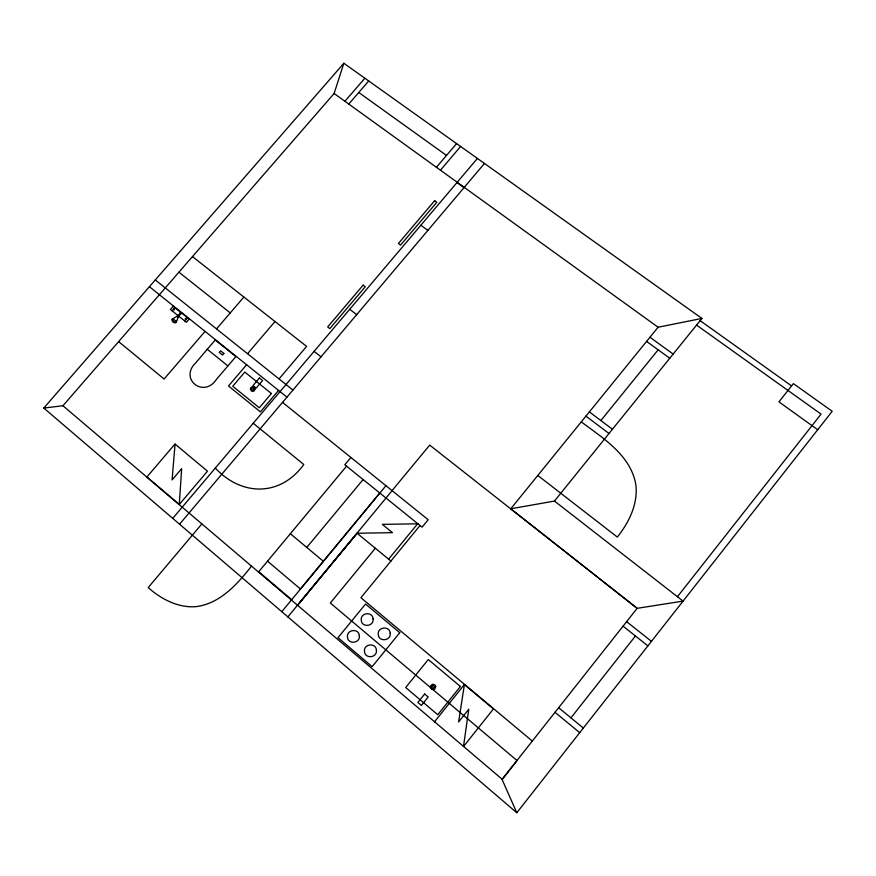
<?xml version="1.0" encoding="UTF-8"?>
<svg xmlns="http://www.w3.org/2000/svg" width="876" height="876" viewBox="0 0 876 876"><rect width="100%" height="100%" fill="white"/><g stroke="black" fill="none" stroke-linecap="round" stroke-linejoin="round"><path stroke-width="1.31" d="M179.262 504.51L181.661 468.638L172.09 479.906L175.069 444.077L207.481 471.189L179.262 504.51L146.905 476.982L175.014 444.033M464.411 684.616L458.597 721.977L468.769 709.242L463.492 746.549L493.462 708.914L464.368 684.583L434.485 721.868M817.713 429.733L778.939 401.865L793.393 383.622L832.2 411.282L516.796 812.753L43.8 408.052L62.952 405.752L334.117 93.48L343.852 63.247L701.928 318.437L554.453 501.061L510.741 508.803L637.159 608.327L683.072 601.1L554.453 501.061M570.955 717.86L635.45 635.998M677.444 596.72L821.075 414.118L696.551 325.084M600.881 420.557L658.15 349.809M510.741 508.803L658.095 327.23L701.928 318.437M388.615 559.162L417.721 523.673M419.998 525.512L360.912 597.728L532.312 741.063M375.333 548.245L330.307 603.006L517.07 760.576L502.255 779.344L62.952 405.752M300.446 589L379.79 493.024M281.787 611.678L385.922 485.72M287.875 616.89L392.076 490.67M392.032 490.637L429.711 445.107L637.159 608.327L502.058 779.366L516.796 812.753M297.621 605.272L357.09 533.254L392.47 532.652L382.308 524.363L417.896 523.804M306.775 547.434L363.113 479.544M297.457 605.272L357.09 533.254L390.948 561.078M346.557 466.174L258.759 571.721L291.675 599.721M251.478 566.159C237.341 584.172 220.237 603.455 196.202 606.63C178.211 608.108 161.326 599.195 148.197 587.588L201.852 523.925M350.871 457.502L344.815 464.762L422.068 527.177L428.178 519.731L282.532 402.369M278.557 390.4L260.38 411.862L228.494 385.988L246.605 364.745M172.736 518.373L477.409 158.425M179.558 524.209L484.461 163.462M436.423 167.294L456.582 143.587M440.453 170.196L460.612 146.456M279.115 378.826L306.6 346.403L192.468 256.591M207.284 349.272L195.895 362.642C178.671 378.881 203.747 398.777 216.449 379.341L235.896 356.576L215.244 339.998L207.284 349.272L227.913 365.927M247.623 353.63L274.998 321.536M216.602 328.807L243.878 297.052M205.061 331.391L164.097 379.023L118.599 341.585M180.5 312.108C179.109 316.575 174.138 317.035 171.773 319.882L173.152 322.291L175.507 322.905C177.959 320.167 177.642 315.218 181.869 313.214M184.705 320.945L187.486 317.725M184.759 320.988L187.53 317.758M344.925 101.266L364.887 78.227M348.768 104.047L368.741 80.975M172.068 310.783L174.85 307.575M43.8 408.052L343.852 63.247M700.132 320.66L791.586 385.9M358.766 92.495L446.519 155.424M334.117 93.48L658.095 327.23M456.998 182.547L464.039 187.617M649.959 337.249L673.151 354.068M646.587 341.41L669.768 358.251M420.885 225.22L427.893 230.388M589.373 411.906L612.444 429.251M585.945 416.133L609.006 433.5M581.27 421.893C603.246 438.383 631.016 455.4 635.888 484.965C638.035 504.16 629.012 522.435 617.317 537.065L537.798 475.46M349.721 309.283L356.685 314.648M314.09 351.375L321.021 356.828M626.614 621.675L651.459 641.352M178.945 272.184L230.268 312.907M623.066 626.165L647.901 645.886M155.293 279.926L292.945 390.05M149.402 286.693L286.956 397.135M177.719 315.327L170.459 309.491L173.24 306.282L189.205 319.105L186.424 322.335L179.087 316.422M176.853 316.324L178.222 317.43M253.241 423.272L303.775 464.488C280.43 496.812 241.677 496.363 215.299 468.091M558.647 707.72L583.328 728.065M555.023 712.308L579.704 732.675M290.328 533.703L323.364 561.286M267.498 561.122L300.49 589.055M390.192 633.271C391.287 640.914 378.607 642.294 378.279 634.476C377.195 626.844 389.842 625.464 390.192 633.271M376.406 650.211C377.512 657.887 364.788 659.267 364.482 651.405C363.409 643.74 376.078 642.36 376.406 650.211M373.099 618.938C374.172 626.526 361.58 627.928 361.251 620.153C360.189 612.576 372.76 611.163 373.099 618.938M359.346 635.779C360.419 643.389 347.783 644.813 347.487 636.983C346.425 629.384 359.029 627.972 359.346 635.779M434.584 686.751L433.215 688.448L431.55 687.047L432.919 685.35L434.584 686.751M435.722 686.642L434.835 689.007L433.324 689.609L431.737 689.303L430.423 687.156L430.718 685.536L432.81 684.189L435.12 685.098L435.722 686.642M254.193 388.802L252.89 390.335L251.401 389.13L252.704 387.597L254.193 388.802M255.244 388.67L254.358 390.784L252.956 391.364L251.511 391.123L250.361 389.262L250.678 387.816L252.638 386.568L254.73 387.334L255.244 388.67M172.397 318.82C172.178 323.463 181.715 323.54 172.397 318.82M460.415 686.466L437.759 714.728L405.697 687.518L428.276 659.551L460.415 686.466M424.652 694.022L417.874 702.442L421.4 705.432L428.178 697L424.652 694.022M399.763 632.68L372.147 666.669L338.026 637.662L365.555 604.046L399.763 632.68M271.407 393.521L259.318 407.789L232.742 386.239L244.798 372.092L271.407 393.521M363.146 285.116L327.69 326.956L329.814 328.62L365.281 286.748L363.146 285.116M434.671 200.681L398.405 243.495L400.551 245.094L436.828 202.257L434.671 200.681M259.416 378.005L252.978 385.593L256.131 388.134L262.57 380.545L259.416 378.005M223.873 353.455L222.526 355.032L219.252 352.382L220.588 350.816L223.873 353.455M185.581 318.437C184.168 319.269 187.157 319.817 185.581 318.437M174.466 309.502C173.853 310.98 172.802 308.243 174.466 309.502"/></g></svg>
